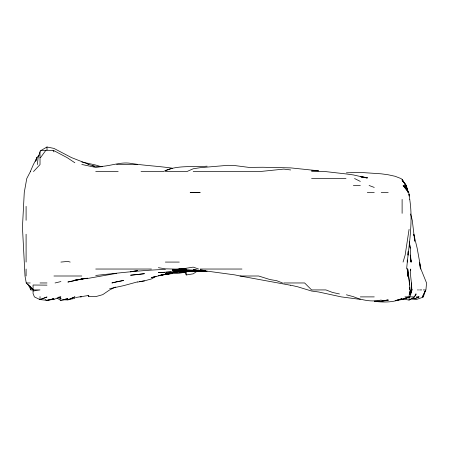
<?xml version="1.0" encoding="UTF-8"?>
<svg xmlns="http://www.w3.org/2000/svg" width="449" height="449" viewBox="0 0 449 449"><rect width="100%" height="100%" fill="white"/><g stroke="black" fill="none" stroke-linecap="round" stroke-linejoin="round"><path stroke-width="0.67" d="M407.473 269.035L407.383 276L407.428 269.035L407.838 276L407.479 271.129M407.221 262.076L407.265 259.982M409.078 229.36L405.144 255.111L403.056 262.076M406.62 269.035C408.685 245.884 413.316 222.682 409.735 199.407M410.588 270.427L410.728 269.035C409.466 278.369 414.203 287.989 409.746 296.89M37.39 164.587L38.114 157.627L40.023 151.824L40.691 150.662L46.988 146.997L53.947 148.411L71.565 157.627L88.767 164.373C102.535 170.485 116.527 161.112 130.547 163.324C144.421 165.636 158.435 166.074 172.326 168.201L163.11 171.552L141.042 171.552M33.187 289.925L33.063 291.008L40.023 289.925L33.063 289.925M409.078 295.594L410.397 289.925L409.241 294.202M35.583 161.421L36.678 157.627L39.069 155.393M35.959 160.793L37.037 157.627L33.372 164.587L30.341 171.552M410.077 294.28L411.834 289.925L411.436 282.965M402.747 298.899L409.078 300.095L414.584 296.89L416.038 293.882L415.011 295.386M30.414 171.552L26.772 178.517L24.268 192.441L22.45 227.256L25.004 276L26.244 282.965L33.063 289.728L29.471 285.564M74.843 162.751L67.109 157.627L53.947 150.662L46.988 150.202L45.596 150.662L40.528 157.627L40.023 157.627M415.213 295.218L416.038 294.101L415.157 295.032M33.507 171.552L40.023 164.587L40.023 151.824M197.279 271.117L193.216 273.828L186.251 274.962L184.898 271.999M156.061 276.326L151.436 278.941L144.471 280.861L137.512 282.095M419.198 296.89L416.038 298.338L409.707 299.393M115.46 287.046L109.64 289.925L102.692 294.673L95.732 296.621L88.767 296.525L88.139 295.324M67.878 299.904L74.843 296.89L67.878 299.904L62.304 299.786M408.394 296.89L402.113 299.59L400.721 299.646M52.555 299.208L53.947 299.365L60.912 296.89L58.825 297.064M75.499 297.53L88.767 295.464L88.767 296.525M46.988 285.132L33.063 285.02L33.063 293.472L34.393 296.89L40.023 299.657L46.988 297.002L40.023 299.573L46.988 300.314M416.577 297.693L418.715 296.89M165.361 170.569C178.517 164.963 193.227 167.325 207.141 166.169M155.337 276.41L151.436 277.634L165.361 274.216L158.402 275.748L172.326 273.183L158.402 275.568L172.326 273.424L167.449 273.98L179.286 273.194L186.251 272.111L186.251 274.962M405.913 297.984L409.078 297.373L402.113 299.528L395.148 300.673M396.416 300.297L402.113 298.591C393.397 302.677 383.598 302.39 374.258 301.346M87.998 164.587L88.767 164.587M46.988 300.577L53.947 298.692L46.988 300.286L46.988 300.577L45.248 299.657M57.04 297.99L60.912 300.555L67.878 298.686L65.346 299.079M83.699 278.571L67.878 282.039L81.802 279.053L74.843 280.148L87.499 278.2L85.602 278.453M137.512 281.877L123.582 285.665L109.657 288.673M55.064 282.965L60.912 281.562M405.913 298.001L409.078 297.401M67.878 299.635L74.843 298.422M116.617 273.351L88.767 278.257L81.802 279.014L84.333 278.638M46.988 300.286L53.947 299.365M381.858 300.97L388.189 299.904L381.223 301.189L374.258 301.116M139.409 281.602L144.471 280.861M185.617 271.387L179.286 272.29L186.251 271.404L179.286 271.965L189.736 271.432L179.286 271.847L165.361 273.761C176.861 271.336 188.569 272.049 200.181 271.044L179.286 271.409L205.749 271.218M102.692 166.512L95.732 167.421L81.802 164.463M381.223 300.022C371.806 302.171 362.163 300.286 353.369 296.666L346.409 294.797M138.208 274.457L144.471 273.677L130.547 275.215L137.512 274.541M60.912 262.076L67.878 261.419L70.184 262.076M95.732 275.45C118.923 272.964 142.03 270.203 165.361 269.417M381.919 301.021L388.189 300.516L381.919 300.836M166.057 272.212L170.934 271.886M173.718 271.701L179.286 271.353L158.402 272.644L164.665 272.302M400.721 299.556L402.113 299.477L400.845 299.371M346.409 172.809L360.334 172.422L381.223 173.819L388.189 174.773L395.148 176.294L400.878 178.517L402.113 179.364L406.053 185.476M397.932 299.764L399.324 299.702M182.075 270.062L172.326 270.483L179.286 270.27L172.326 270.276L202.965 270.826L193.216 270.045L202.965 270.826L193.216 269.776L198.789 270.354M172.326 269.709L193.216 270.247L172.326 269.428M179.286 269.035L186.251 269.007L179.286 268.985M172.326 269.726L186.251 269.95L172.326 269.479L179.286 269.17L165.361 268.844L158.402 267.683M40.691 150.662L45.596 150.662M116.617 164.587L137.512 164.587M95.732 171.552L118.171 171.552M165.361 171.552L186.924 171.552L193.216 168.779L200.181 167.69L228.03 165.305L234.995 165.597L248.92 167.398L262.85 167.252L290.699 167.887L318.554 170.805L311.589 170.626M193.216 171.552L259.848 171.552L283.74 169.105L290.699 169.952M311.589 171.552L325.183 171.552L346.409 173.971L353.369 174.936L367.293 178.034L360.962 176.822L367.293 177.619L360.962 176.833M311.589 178.517L346.011 178.517M353.369 185.476L360.334 185.476M367.293 192.441L374.258 192.441M381.223 192.441L388.189 192.441M165.361 262.076L179.286 262.076M95.732 269.035L151.436 269.035M200.181 269.035L241.955 269.035M53.947 276L81.802 276M200.181 269.653L207.141 271.14L234.995 274.917L240.069 276L258.669 276L269.81 279.525L276.775 280.715L282.505 282.965M26.244 282.965L30.218 282.965M40.023 282.965L46.988 282.965M283.74 282.965L304.624 282.965L311.589 289.925L325.907 289.925L332.479 292.439L339.444 293.955M27.855 284.122L30.959 289.925L31.845 289.925M412.378 289.925L411.834 289.925L410.077 294.359L411.851 289.925L411.486 287.394M417.525 289.925L418.462 289.925M419.613 289.925L421.695 289.925M423.261 289.925L424.647 289.925M80.113 296.89L81.432 296.89M360.334 296.89L374.258 296.89M404.925 296.89L414.584 296.89M416.352 296.89L418.62 296.89M412.558 298.664L416.038 298.697L413.507 298.327M52.555 299.012L53.947 299.118M202.965 270.887L200.181 270.657L207.141 271.623M204.357 270.994L205.749 271.106L204.357 270.96M200.181 270.5L202.965 270.753M170.238 273.245L172.326 273.435M360.334 299.399L341.279 296.89L318.554 291.973L311.589 291.036L297.665 286.788L290.699 285.188M178.135 269.035L181.2 269.035L193.216 267.127L198.598 269.035M290.699 285.283L240.069 276M412.238 298.843L416.038 299.629L423.003 297.199L423.003 296.026L425.59 289.925L423.345 296.89L422.313 296.89L425.933 289.925L426.55 282.965L420.915 269.035L419.641 262.704M81.802 161.982L95.732 165.036L101.429 166.775M92.567 165.81L94.464 166.287M57.938 297.44L60.912 298.355L60.912 300.555M58.527 297.519L60.912 298.355M369.1 185.476L374.258 187.435M354.553 178.517L360.334 181.418M403.651 182.316L402.113 180.212L406.362 185.476L408.074 192.441L405.907 185.476L402.113 179.763L405.963 185.476M404.42 183.372L405.576 184.954M53.105 150.662L53.947 151.902M405.907 185.476L408.455 192.441L404.549 185.476L408.545 192.441L403.107 185.476L408.736 192.441L409.78 199.407M410.599 213.965L412.272 220.296L414.753 241.186L414.214 237.386M410.543 258.91L411.273 262.076L410.257 255.111L410.453 257.198M30.684 288.662L30.947 289.925M409.292 242.449L410.268 248.145L410.919 262.076L410.588 258.59M409.258 241.815L410.268 248.145M413.944 235.489L413.765 234.221L417.149 248.145L419.675 262.076L420.449 269.035L419.596 262.704M409.6 285.053L407.72 269.035L409.623 282.965L409.886 289.925L409.724 287.141M409.101 196.09L409.078 194.097L409.078 194.844M409.078 297.008L409.078 300.095M402.113 199.407L402.113 213.331M46.988 146.997L46.988 150.202M40.023 296.587L40.023 299.657M26.098 206.366L26.098 220.296M26.098 234.221L26.098 262.076M26.098 269.035L26.098 276M408.163 251.631L408.018 255.111L408.169 251.631M116.617 281.714L111.908 282.965L123.582 280.473L116.617 281.714M137.512 270.607L130.547 271.802L137.512 270.607M193.216 192.34L190.168 192.441L200.181 192.441L193.216 192.34M200.181 271.207L193.216 271.319L200.181 271.207M407.698 276L407.417 269.035L407.698 276"/></g></svg>
